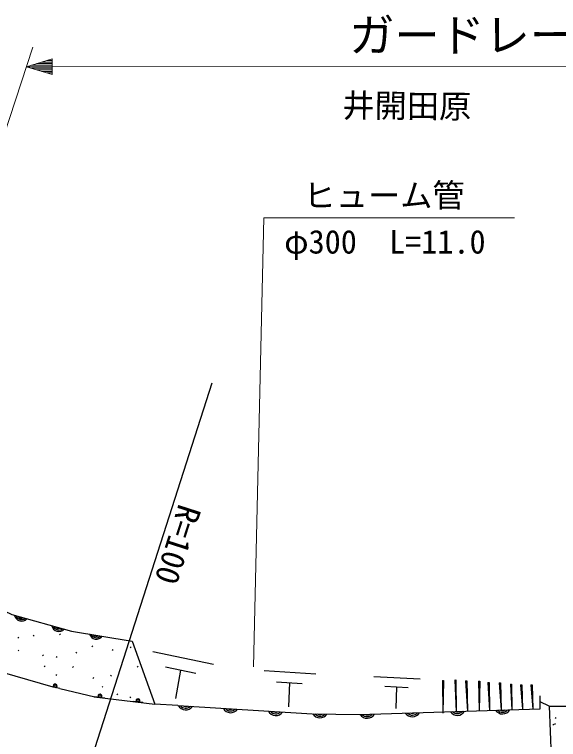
# Model space of a CAD drawing. Units: millimetres, scale not verified. Extents: x 40000 to 680000, y 20000 to 380000.
# Drawn here: x 180948 to 223132, y 264863 to 321062 of the extents above; entities that cross this region are included whole.
import ezdxf
from ezdxf.enums import TextEntityAlignment as Align

# ---------------------------------------------------------------- set-up
doc = ezdxf.new("R2010")
doc.units = ezdxf.units.MM
doc.header["$LTSCALE"] = 1000
for name, color, linetype, lineweight in [('M-BGD', 7, 'Continuous', 25), ('M-BMK-SRVR', 3, 'Continuous', 25), ('M-STR-HTXT', 7, 'Continuous', 13)]:
    doc.layers.add(name, color=color, linetype=linetype, lineweight=lineweight)
doc.styles.add('ＭＳ ゴシック', font='')
doc.styles.get('ＭＳ ゴシック').set_extended_font_data('MS Gothic')

msp = doc.modelspace()

# ---------------------------------------------------------------- linework, layer by layer
at = {"layer": 'M-BGD'}
for p, q in [((181353, 274227), (181423, 274298)), ((185371, 273253), (190082, 272478)), ((181210, 272720), (181281, 272791)), ((182413, 272885), (182484, 272956)), ((184439, 272971), (184509, 273042)), ((186956, 272065), (187027, 272136)), ((189920, 271970), (189991, 272041)), ((190082, 272478), (191833, 267609)), ((181221, 271725), (181292, 271796)), ((185724, 271560), (185795, 271630)), ((188540, 271756), (188611, 271827)), ((191668, 271675), (196380, 270699)), ((183117, 271363), (183188, 271433)), ((184198, 271218), (184269, 271289)), ((183249, 270507), (183320, 270577)), ((185445, 270456), (185516, 270526)), ((190468, 270466), (190539, 270537)), ((192651, 270489), (195006, 270000)), ((184168, 269829), (184239, 269899)), ((188408, 269768), (188478, 269839)), ((193829, 270245), (193425, 268036)), ((200304, 270199), (204318, 269955)), ((187035, 269602), (187106, 269673)), ((201259, 269335), (203266, 269214)), ((202262, 269274), (202194, 267399)), ((208807, 269748), (212399, 269573)), ((214124, 269433), (214224, 269433)), ((214124, 269433), (214174, 266916)), ((214174, 269433), (214174, 266916)), ((214224, 269433), (214174, 266916)), ((215083, 269473), (215183, 269475)), ((215083, 269473), (215187, 267043)), ((215133, 269474), (215187, 267043)), ((215183, 269475), (215187, 267043)), ((215929, 269402), (216029, 269405)), ((215929, 269402), (216062, 267059)), ((215979, 269404), (216062, 267059)), ((216029, 269405), (216062, 267059)), ((216932, 269392), (217032, 269391)), ((216932, 269392), (216971, 267132)), ((216982, 269392), (216971, 267132)), ((217032, 269391), (216971, 267132)), ((217651, 269286), (217751, 269290)), ((217651, 269286), (217787, 267115)), ((217701, 269288), (217787, 267115)), ((217751, 269290), (217787, 267115)), ((218523, 269245), (218623, 269251)), ((218523, 269245), (218691, 267163)), ((218573, 269248), (218691, 267163)), ((218623, 269251), (218691, 267163)), ((184473, 268821), (187189, 268166)), ((187738, 268908), (187809, 268979)), ((209670, 268986), (211466, 268899)), ((210568, 268942), (210526, 267265)), ((219397, 269142), (219497, 269146)), ((219397, 269142), (219508, 267170)), ((219447, 269144), (219508, 267170)), ((219497, 269146), (219508, 267170)), ((220182, 269092), (220282, 269098)), ((220182, 269092), (220331, 267214)), ((220232, 269095), (220331, 267214)), ((220282, 269098), (220331, 267214)), ((220990, 269102), (221089, 269107)), ((220990, 269102), (221138, 267223)), ((221040, 269104), (221138, 267223)), ((221089, 269107), (221138, 267223)), ((187132, 268172), (191833, 267609)), ((187956, 268074), (187189, 268166)), ((188892, 268334), (188963, 268405)), ((189911, 268100), (189981, 268171)), ((221698, 267241), (221707, 268260)), ((190907, 267720), (190159, 267810)), ((193601, 267495), (191833, 267609)), ((222403, 267434), (221703, 267779)), ((193601, 267495), (204025, 266846)), ((207705, 266790), (221698, 267241)), ((222403, 267434), (224440, 267457)), ((222403, 267434), (222657, 261592)), ((204025, 266846), (207705, 266790)), ((222893, 266490), (222963, 266561)), ((222697, 265982), (222767, 266053)), ((222827, 266039), (222897, 266110))]:
    msp.add_line(p, q, dxfattribs=at)
for points in [[(161174, 285130), (170333, 279505), (180731, 274543), (185371, 273253), (190082, 272478)], [(184473, 268821), (183959, 268932), (177041, 270910)]]:
    msp.add_lwpolyline(points, dxfattribs=at)
for centre in [(184104, 269008), (184104, 269008), (184104, 269008), (184104, 269008), (187571, 268225), (187571, 268225), (187571, 268225), (187571, 268225), (190522, 267872), (190522, 267872), (190522, 267872), (190522, 267872)]:
    msp.add_circle(centre, 100, dxfattribs=at)
for centre, radius, start, end in [((181503, 274605), 567, 192.539, 316.394), ((181503, 274605), 453, 200.4984, 308.4346), ((181503, 274605), 340, 216.1238, 292.8093), ((184394, 273802), 567, 192.539, 316.394), ((184394, 273802), 453, 200.4984, 308.4346), ((184394, 273802), 340, 216.1238, 292.8093), ((187300, 273206), 567, 198.7278, 322.5828), ((187300, 273206), 453, 206.6872, 314.6234), ((187300, 273206), 340, 222.3126, 298.9981), ((184104, 269008), 145, 301.4585, 214.2529), ((184104, 269008), 116, 283.0092, 232.7022), ((187571, 268225), 145, 306.7705, 219.5649), ((187571, 268225), 116, 288.3212, 238.0142), ((190522, 267872), 145, 306.7705, 219.5649), ((190522, 267872), 116, 288.3212, 238.0142), ((194222, 267812), 654, 209.2139, 323.6558), ((194222, 267812), 523, 219.0252, 313.8445), ((194222, 267812), 392, 240.9016, 291.9681), ((197715, 267594), 654, 209.2139, 323.6558), ((197715, 267594), 523, 219.0252, 313.8445), ((197715, 267594), 392, 240.9016, 291.9681), ((201208, 267376), 654, 209.2139, 323.6558), ((201208, 267376), 523, 219.0252, 313.8445), ((201208, 267376), 392, 240.9016, 291.9681), ((215290, 267389), 654, 214.6262, 329.0681), ((215290, 267389), 523, 224.4375, 319.2568), ((215290, 267389), 392, 246.3139, 297.3804), ((218788, 267501), 654, 214.6262, 329.0681), ((218788, 267501), 523, 224.4375, 319.2568), ((218788, 267501), 392, 246.3139, 297.3804), ((204631, 267191), 654, 211.9029, 326.3447), ((204631, 267191), 523, 221.7141, 316.5335), ((204631, 267191), 392, 243.5906, 294.657), ((208293, 267163), 654, 214.6262, 329.0681), ((208293, 267163), 523, 224.4375, 319.2568), ((208293, 267163), 392, 246.3139, 297.3804), ((211791, 267276), 654, 214.6262, 329.0681), ((211791, 267276), 523, 224.4375, 319.2568), ((211791, 267276), 392, 246.3139, 297.3804)]:
    msp.add_arc(centre, radius, start, end, dxfattribs=at)
at = {"layer": 'M-BMK-SRVR'}
msp.add_line((184338, 255344), (196269, 292509), dxfattribs=at)
at = {"layer": 'M-STR-HTXT'}
for p, q in [((169345, 278885), (182373, 318529)), ((181875, 317013), (183874, 317616)), ((183876, 316416), (183874, 317616)), ((181875, 317013), (183875, 317016)), ((181875, 317013), (183876, 316416)), ((183875, 317136), (182275, 317134)), ((182675, 317254), (183875, 317256)), ((183874, 317376), (183074, 317375)), ((183474, 317495), (183874, 317496)), ((183875, 317016), (228551, 317074)), ((183875, 316896), (182275, 316894)), ((182675, 316774), (183875, 316776)), ((183875, 316656), (183075, 316655)), ((183475, 316535), (183875, 316536)), ((199494, 270484), (200279, 305289)), ((219721, 305289), (200279, 305289))]:
    msp.add_line(p, q, dxfattribs=at)

# ---------------------------------------------------------------- texts
at = {"layer": 'M-BGD', "style": 'ＭＳ ゴシック'}
msp.add_text('井開田原', height=1833, rotation=359.482, dxfattribs=at).set_placement((211370, 313984), align=Align.MIDDLE_CENTER)
at = {"layer": 'M-BMK-SRVR', "style": 'ＭＳ ゴシック'}
msp.add_text('R=100', height=1833, rotation=252.203, dxfattribs=at).set_placement((194578, 282930), align=Align.MIDDLE_LEFT)
at = {"layer": 'M-STR-HTXT', "style": 'ＭＳ ゴシック'}
msp.add_text('ガードレール', height=2566, rotation=0.074, dxfattribs=at).set_placement((206911, 317404), align=Align.BOTTOM_LEFT)
msp.add_text('ヒューム管', height=1833, rotation=0.078, dxfattribs=at).set_placement((209604, 307039), align=Align.MIDDLE_CENTER)
msp.add_text('φ300\u3000L=11.0', height=1833, dxfattribs=at).set_placement((209669, 303445), align=Align.MIDDLE_CENTER)

doc.saveas('drawing.dxf')
